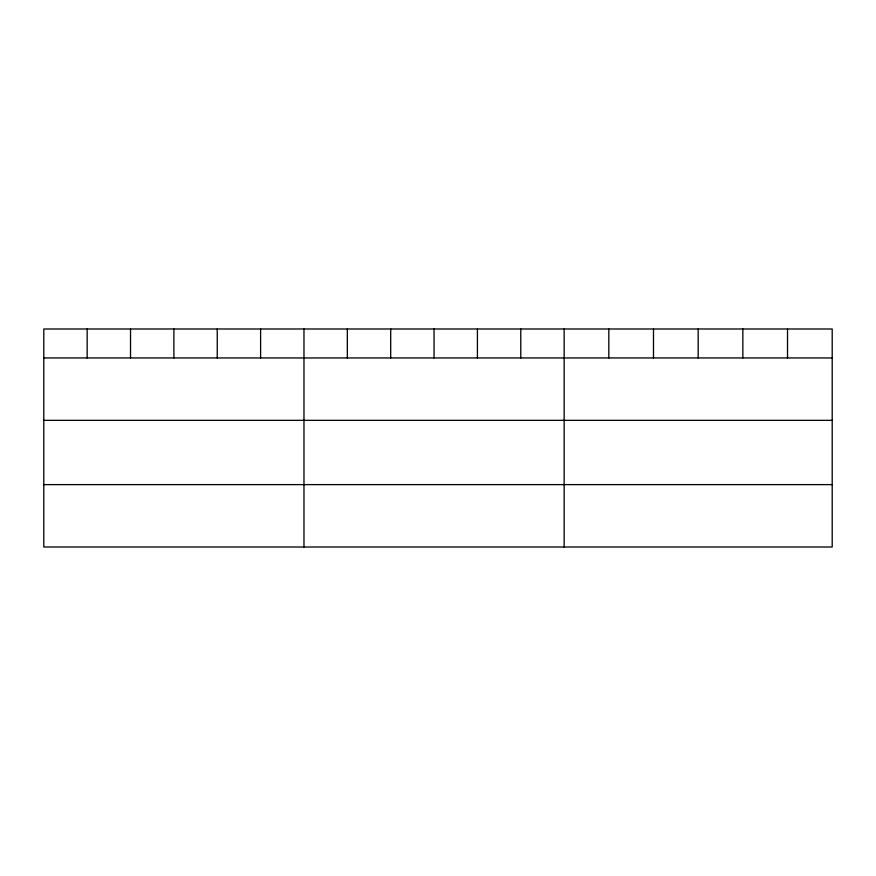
<?xml version="1.0" encoding="UTF-8"?>
<svg xmlns="http://www.w3.org/2000/svg" width="876" height="876" viewBox="0 0 876 876"><rect width="100%" height="100%" fill="white"/><g stroke="black" fill="none" stroke-linecap="round" stroke-linejoin="round"><path stroke-width="1.31" d="M832.2 357.945L832.2 547.007L43.8 547.007L43.8 328.993L832.2 328.993L832.2 357.945L43.8 357.945M43.8 420.338L832.2 420.338M43.8 484.614L832.2 484.614M787.524 328.993L787.524 357.945M742.848 328.993L742.848 357.945M698.172 328.993L698.172 357.945M653.496 328.993L653.496 357.945M608.82 328.993L608.82 357.945M564.144 328.993L564.144 547.007M520.782 328.993L520.782 357.945M477.42 328.993L477.42 357.945M434.058 328.993L434.058 357.945M390.696 328.993L390.696 357.945M347.334 328.993L347.334 357.945M303.972 328.993L303.972 547.007M260.61 328.993L260.61 357.945M217.248 328.993L217.248 357.945M173.886 328.993L173.886 357.945M130.524 328.993L130.524 357.945M87.162 328.993L87.162 357.945"/></g></svg>
